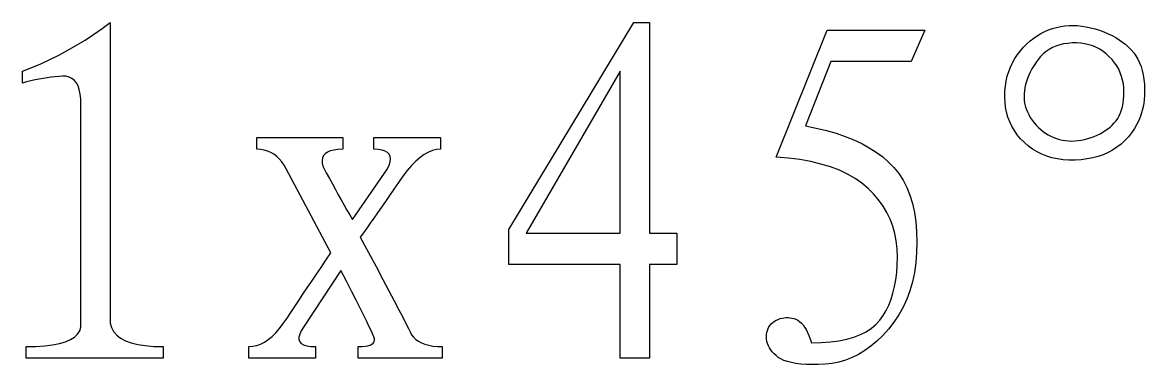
# Model space of a CAD drawing. Extents: x 0 to 420, y 0 to 297.
# Drawn here: x 105.8 to 115.89, y 44.97 to 48.05 of the extents above; entities that cross this region are included whole.
import ezdxf

# ---------------------------------------------------------------- set-up
doc = ezdxf.new("R2010")
doc.units = 0

msp = doc.modelspace()

# ---------------------------------------------------------------- linework, layer by layer
at = {"color": 7, "lineweight": 25}
for points in [[(106.322, 47.314), (106.321, 47.364), (106.316, 47.408), (106.307, 47.448), (106.296, 47.481), (106.281, 47.509), (106.262, 47.532), (106.241, 47.549), (106.215, 47.561), (106.187, 47.568), (106.155, 47.569), (106.122, 47.567), (106.088, 47.563), (106.053, 47.559), (106.018, 47.555), (105.982, 47.549), (105.945, 47.542), (105.909, 47.535), (105.871, 47.527), (105.833, 47.517), (105.795, 47.507), (105.795, 47.613), (105.879, 47.646), (105.962, 47.681), (106.043, 47.719), (106.124, 47.759), (106.204, 47.802), (106.282, 47.847), (106.36, 47.894), (106.436, 47.945), (106.512, 47.997), (106.586, 48.052), (106.586, 45.345), (106.597, 45.305), (106.616, 45.269), (106.644, 45.237), (106.679, 45.21), (106.722, 45.187), (106.774, 45.168), (106.833, 45.153), (106.901, 45.143), (106.977, 45.136), (107.061, 45.134), (107.061, 45.029), (105.83, 45.029), (105.83, 45.134), (105.917, 45.136), (105.996, 45.141), (106.066, 45.15), (106.128, 45.162), (106.182, 45.178), (106.227, 45.197), (106.263, 45.22), (106.291, 45.247), (106.311, 45.277), (106.322, 45.31)], [(111.438, 48.052), (111.438, 46.154), (111.684, 46.154), (111.684, 45.872), (111.438, 45.872), (111.438, 45.029), (111.174, 45.029), (111.174, 45.872), (110.172, 45.872), (110.172, 46.189), (111.297, 48.052)], [(113.67, 45.943), (113.667, 46.015), (113.659, 46.085), (113.646, 46.153), (113.628, 46.218), (113.604, 46.281), (113.575, 46.341), (113.541, 46.399), (113.501, 46.455), (113.456, 46.508), (113.406, 46.558), (113.351, 46.605), (113.289, 46.648), (113.221, 46.687), (113.148, 46.721), (113.068, 46.751), (112.982, 46.777), (112.891, 46.799), (112.793, 46.817), (112.69, 46.83), (112.58, 46.839), (113.037, 47.982), (113.916, 47.982), (113.793, 47.701), (113.072, 47.701), (112.844, 47.12), (112.94, 47.101), (113.031, 47.079), (113.118, 47.054), (113.2, 47.026), (113.277, 46.995), (113.349, 46.961), (113.417, 46.924), (113.479, 46.884), (113.538, 46.841), (113.591, 46.795), (113.639, 46.745), (113.683, 46.691), (113.721, 46.631), (113.754, 46.566), (113.782, 46.496), (113.805, 46.422), (113.823, 46.342), (113.836, 46.258), (113.843, 46.169), (113.846, 46.075), (113.843, 45.98), (113.836, 45.889), (113.823, 45.801), (113.805, 45.717), (113.782, 45.637), (113.754, 45.561), (113.721, 45.488), (113.683, 45.419), (113.639, 45.354), (113.591, 45.292), (113.539, 45.235), (113.486, 45.184), (113.432, 45.138), (113.377, 45.098), (113.321, 45.064), (113.263, 45.035), (113.204, 45.012), (113.144, 44.994), (113.082, 44.982), (113.02, 44.976), (112.958, 44.973), (112.901, 44.973), (112.849, 44.974), (112.8, 44.977), (112.756, 44.983), (112.716, 44.99), (112.68, 44.999), (112.648, 45.01), (112.621, 45.023), (112.598, 45.037), (112.578, 45.054), (112.56, 45.07), (112.544, 45.087), (112.53, 45.105), (112.519, 45.123), (112.509, 45.142), (112.502, 45.161), (112.496, 45.181), (112.493, 45.201), (112.492, 45.222), (112.493, 45.243), (112.496, 45.262), (112.5, 45.28), (112.506, 45.297), (112.514, 45.312), (112.524, 45.326), (112.535, 45.34), (112.549, 45.351), (112.563, 45.362), (112.58, 45.371), (112.598, 45.379), (112.615, 45.386), (112.633, 45.391), (112.65, 45.394), (112.668, 45.396), (112.686, 45.396), (112.703, 45.394), (112.721, 45.391), (112.738, 45.386), (112.756, 45.38), (112.773, 45.372), (112.79, 45.361), (112.806, 45.346), (112.821, 45.33), (112.835, 45.31), (112.849, 45.287), (112.862, 45.262), (112.874, 45.234), (112.886, 45.203), (112.897, 45.169), (112.985, 45.171), (113.067, 45.177), (113.144, 45.187), (113.214, 45.202), (113.279, 45.22), (113.337, 45.242), (113.39, 45.268), (113.437, 45.299), (113.477, 45.333), (113.512, 45.371), (113.542, 45.414), (113.569, 45.459), (113.592, 45.508), (113.613, 45.56), (113.63, 45.615), (113.645, 45.674), (113.656, 45.736), (113.664, 45.802), (113.668, 45.871)], [(115.103, 48.008), (115.14, 48.016), (115.177, 48.021), (115.215, 48.024), (115.253, 48.025), (115.292, 48.024), (115.33, 48.02), (115.37, 48.014), (115.409, 48.005), (115.449, 47.995), (115.489, 47.982), (115.529, 47.967), (115.566, 47.951), (115.602, 47.934), (115.636, 47.916), (115.667, 47.896), (115.697, 47.875), (115.725, 47.853), (115.751, 47.83), (115.775, 47.805), (115.797, 47.78), (115.817, 47.752), (115.835, 47.722), (115.85, 47.69), (115.863, 47.656), (115.874, 47.619), (115.882, 47.58), (115.889, 47.539), (115.893, 47.496), (115.894, 47.45), (115.894, 47.402), (115.89, 47.353), (115.884, 47.306), (115.874, 47.261), (115.861, 47.217), (115.845, 47.175), (115.826, 47.135), (115.804, 47.096), (115.778, 47.059), (115.75, 47.023), (115.718, 46.989), (115.683, 46.957), (115.646, 46.928), (115.607, 46.903), (115.566, 46.88), (115.522, 46.861), (115.476, 46.845), (115.428, 46.832), (115.378, 46.823), (115.325, 46.816), (115.27, 46.813), (115.214, 46.813), (115.161, 46.816), (115.11, 46.823), (115.061, 46.834), (115.015, 46.848), (114.97, 46.866), (114.928, 46.887), (114.887, 46.911), (114.849, 46.939), (114.813, 46.971), (114.779, 47.005), (114.749, 47.041), (114.723, 47.078), (114.7, 47.117), (114.681, 47.158), (114.665, 47.2), (114.653, 47.244), (114.644, 47.289), (114.639, 47.336), (114.637, 47.384), (114.638, 47.433), (114.642, 47.479), (114.649, 47.525), (114.659, 47.568), (114.672, 47.61), (114.687, 47.651), (114.706, 47.69), (114.727, 47.727), (114.751, 47.763), (114.777, 47.797), (114.806, 47.829), (114.835, 47.859), (114.866, 47.886), (114.897, 47.911), (114.929, 47.933), (114.962, 47.953), (114.996, 47.971), (115.031, 47.986), (115.066, 47.998)], [(115.621, 47.147), (115.638, 47.167), (115.653, 47.189), (115.666, 47.213), (115.677, 47.238), (115.687, 47.265), (115.695, 47.294), (115.701, 47.325), (115.706, 47.358), (115.708, 47.392), (115.709, 47.428), (115.708, 47.464), (115.704, 47.5), (115.697, 47.534), (115.688, 47.567), (115.676, 47.599), (115.662, 47.631), (115.644, 47.661), (115.625, 47.69), (115.602, 47.718), (115.577, 47.744), (115.55, 47.769), (115.522, 47.792), (115.492, 47.811), (115.461, 47.827), (115.428, 47.841), (115.394, 47.852), (115.358, 47.86), (115.321, 47.865), (115.283, 47.868), (115.243, 47.868), (115.204, 47.864), (115.166, 47.859), (115.131, 47.85), (115.097, 47.839), (115.065, 47.826), (115.035, 47.81), (115.008, 47.791), (114.982, 47.769), (114.958, 47.745), (114.936, 47.718), (114.915, 47.69), (114.897, 47.662), (114.88, 47.634), (114.865, 47.606), (114.852, 47.577), (114.841, 47.549), (114.831, 47.521), (114.823, 47.493), (114.817, 47.465), (114.813, 47.437), (114.81, 47.409), (114.81, 47.381), (114.812, 47.354), (114.815, 47.327), (114.821, 47.301), (114.829, 47.274), (114.84, 47.249), (114.852, 47.223), (114.866, 47.198), (114.883, 47.173), (114.901, 47.149), (114.92, 47.127), (114.94, 47.106), (114.96, 47.087), (114.982, 47.07), (115.004, 47.054), (115.027, 47.04), (115.052, 47.027), (115.077, 47.016), (115.103, 47.006), (115.129, 46.998), (115.156, 46.992), (115.183, 46.988), (115.211, 46.985), (115.239, 46.984), (115.267, 46.985), (115.296, 46.988), (115.325, 46.992), (115.354, 46.998), (115.384, 47.006), (115.413, 47.016), (115.441, 47.026), (115.468, 47.037), (115.494, 47.05), (115.518, 47.063), (115.541, 47.078), (115.563, 47.094), (115.584, 47.11), (115.603, 47.128)], [(111.174, 46.154), (111.174, 47.613), (110.33, 46.154)], [(108.326, 45.31), (108.305, 45.277), (108.291, 45.247), (108.284, 45.22), (108.284, 45.197), (108.291, 45.178), (108.305, 45.162), (108.326, 45.15), (108.354, 45.141), (108.39, 45.136), (108.432, 45.134), (108.432, 45.029), (107.834, 45.029), (107.834, 45.134), (107.869, 45.137), (107.904, 45.144), (107.939, 45.157), (107.973, 45.175), (108.008, 45.198), (108.042, 45.226), (108.076, 45.259), (108.11, 45.297), (108.143, 45.341), (108.177, 45.389), (108.211, 45.441), (108.246, 45.494), (108.283, 45.549), (108.32, 45.606), (108.359, 45.664), (108.399, 45.723), (108.441, 45.785), (108.483, 45.847), (108.527, 45.912), (108.572, 45.978), (108.168, 46.734), (108.15, 46.767), (108.129, 46.797), (108.107, 46.823), (108.084, 46.846), (108.058, 46.866), (108.031, 46.881), (108.002, 46.894), (107.971, 46.903), (107.939, 46.908), (107.904, 46.91), (107.904, 47.015), (108.678, 47.015), (108.678, 46.91), (108.635, 46.908), (108.598, 46.903), (108.566, 46.895), (108.54, 46.884), (108.52, 46.87), (108.505, 46.853), (108.496, 46.832), (108.492, 46.808), (108.494, 46.781), (108.502, 46.751), (108.53, 46.699), (108.558, 46.648), (108.585, 46.598), (108.612, 46.549), (108.638, 46.501), (108.664, 46.454), (108.69, 46.408), (108.716, 46.363), (108.741, 46.319), (108.766, 46.277), (109.082, 46.734), (109.097, 46.767), (109.105, 46.797), (109.108, 46.823), (109.105, 46.846), (109.095, 46.866), (109.08, 46.881), (109.059, 46.894), (109.032, 46.903), (108.998, 46.908), (108.959, 46.91), (108.959, 47.015), (109.557, 47.015), (109.557, 46.91), (109.521, 46.907), (109.485, 46.898), (109.449, 46.883), (109.412, 46.862), (109.374, 46.835), (109.336, 46.802), (109.298, 46.763), (109.259, 46.718), (109.219, 46.667), (109.179, 46.611), (109.139, 46.552), (109.1, 46.495), (109.063, 46.441), (109.027, 46.389), (108.992, 46.338), (108.958, 46.29), (108.926, 46.244), (108.895, 46.2), (108.865, 46.158), (108.836, 46.119), (108.91, 45.98), (108.978, 45.854), (109.039, 45.739), (109.093, 45.636), (109.141, 45.545), (109.183, 45.466), (109.218, 45.398), (109.247, 45.342), (109.269, 45.298), (109.284, 45.266), (109.298, 45.241), (109.316, 45.219), (109.336, 45.199), (109.36, 45.182), (109.388, 45.167), (109.418, 45.155), (109.452, 45.146), (109.49, 45.139), (109.53, 45.135), (109.574, 45.134), (109.574, 45.029), (108.818, 45.029), (108.818, 45.134), (108.851, 45.135), (108.88, 45.138), (108.905, 45.142), (108.925, 45.148), (108.941, 45.156), (108.953, 45.166), (108.961, 45.177), (108.965, 45.19), (108.964, 45.205), (108.959, 45.222), (108.95, 45.244), (108.936, 45.274), (108.917, 45.313), (108.894, 45.36), (108.867, 45.415), (108.835, 45.479), (108.798, 45.552), (108.757, 45.633), (108.711, 45.722), (108.66, 45.82)]]:
    msp.add_lwpolyline(points, close=True, dxfattribs=at)

doc.saveas('drawing.dxf')
